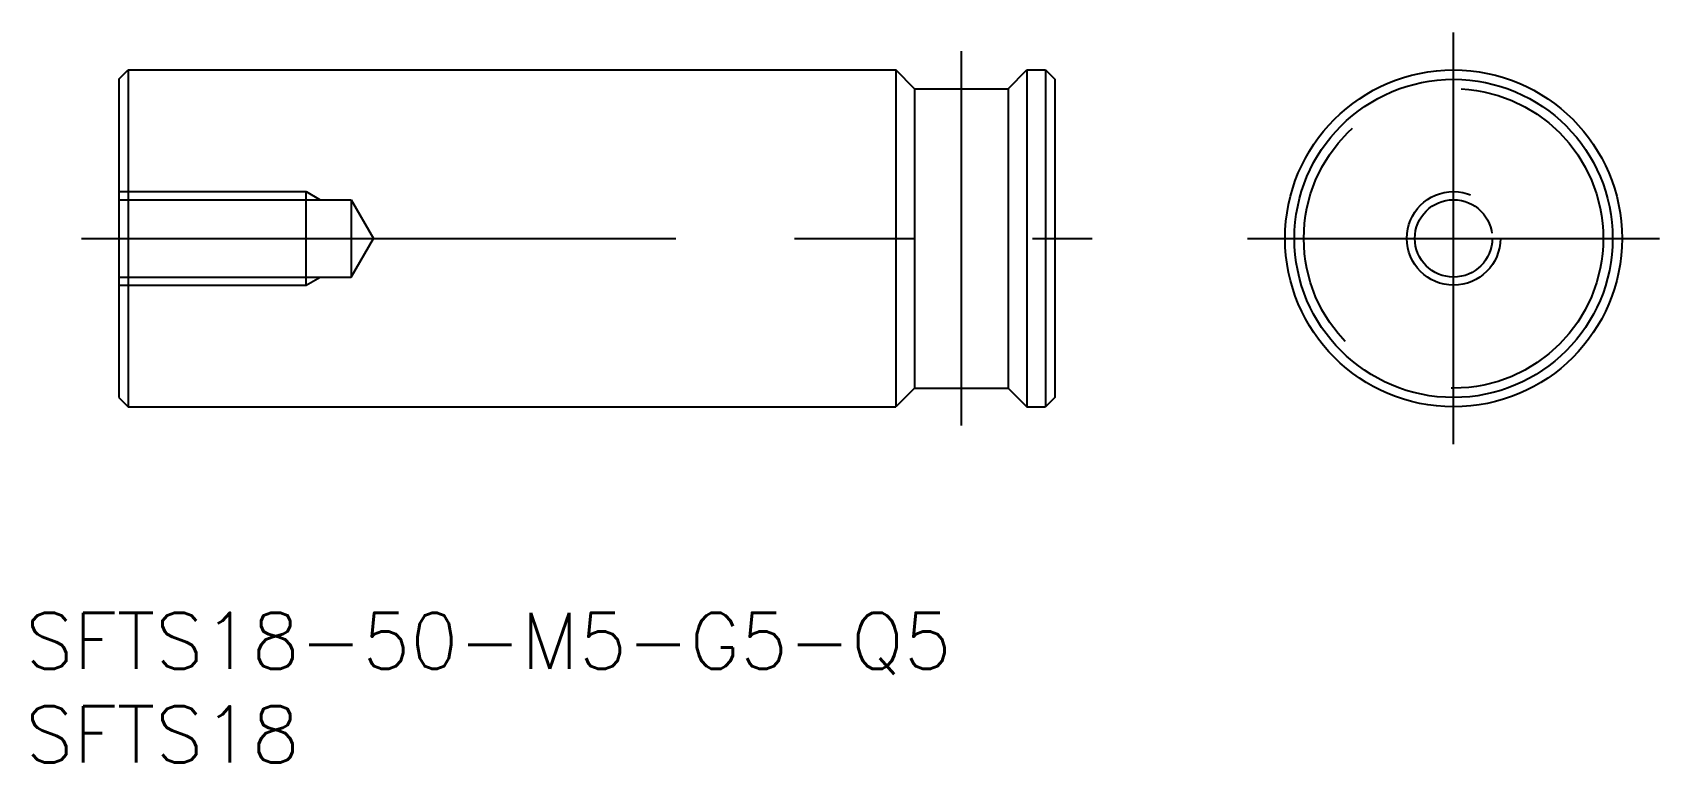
# Model space of a CAD drawing. Extents: x -75.9 to 11, y -28 to 11.
import ezdxf

# ---------------------------------------------------------------- set-up
doc = ezdxf.new("R2010")
doc.units = 0
doc.linetypes.add('CENTER', pattern=[50.8, 31.75, -6.35, 6.35, -6.35])
doc.linetypes.add('DASHED', pattern=[19.05, 12.7, -6.35])
doc.layers.get('0').update_dxf_attribs({"linetype": 'CONTINUOUS'})
doc.layers.add('CENTER', color=1, linetype='CONTINUOUS')
doc.styles.get("Standard").update_dxf_attribs({"font": 'txt.shx', "height": 3, "bigfont": 'bigfont.shx'})

# ---------------------------------------------------------------- blocks, each defined once
blk = doc.blocks.new('*U2')
at = {"color": 7, "linetype": 'CONTINUOUS'}
blk.add_text('SFTS18', height=3, dxfattribs=at).set_placement((-76.302, -28))
blk = doc.blocks.new('*U3')
at = {"color": 7, "linetype": 'CONTINUOUS'}
blk.add_text('SFTS18-50-M5-G5-Q5', height=3, dxfattribs=at).set_placement((-76.302, -23))

msp = doc.modelspace()

# ---------------------------------------------------------------- linework, layer by layer
at = {"color": 7, "linetype": 'CONTINUOUS'}
for p, q in [((-71.302, 8.5), (-70.802, 9)), ((-70.802, 9), (-70.802, -9)), ((-70.802, 9), (-29.802, 9)), ((-28.802, 8), (-29.802, 9)), ((-29.802, 9), (-29.802, -9)), ((-23.802, 8), (-22.802, 9)), ((-22.802, 9), (-21.802, 9)), ((-22.802, 9), (-22.802, -9)), ((-21.802, 9), (-21.802, -9)), ((-21.802, 9), (-21.302, 8.5)), ((-71.302, 8.5), (-71.302, -8.5)), ((-28.802, 8), (-28.802, -8)), ((-28.802, 8), (-23.802, 8)), ((-23.802, 8), (-23.802, -8)), ((-21.302, 8.5), (-21.302, -8.5)), ((-71.302, -8.5), (-70.802, -9)), ((-28.802, -8), (-29.802, -9)), ((-28.802, -8), (-23.802, -8)), ((-23.802, -8), (-22.802, -9)), ((-21.302, -8.5), (-21.802, -9)), ((-70.802, -9), (-29.802, -9)), ((-22.802, -9), (-21.802, -9))]:
    msp.add_line(p, q, dxfattribs=at)
at = {"color": 3, "linetype": 'DASHED'}
for p, q in [((-71.302, 2.5), (-61.302, 2.5)), ((-71.302, 2.067), (-58.902, 2.067)), ((-61.302, -2.5), (-61.302, 2.5)), ((-61.302, 2.5), (-60.552, 2.067)), ((-58.902, 2.067), (-58.902, -2.067)), ((-58.902, 2.067), (-57.708, 0)), ((-58.902, -2.067), (-57.708, 0)), ((-71.302, -2.067), (-58.902, -2.067)), ((-71.302, -2.5), (-61.302, -2.5)), ((-61.302, -2.5), (-60.552, -2.067))]:
    msp.add_line(p, q, dxfattribs=at)
at = {"color": 7, "linetype": 'CONTINUOUS'}
for radius in [9, 8.5]:
    msp.add_circle((0, 0), radius, dxfattribs=at)
at = {"color": 3, "linetype": 'DASHED'}
for radius in [8, 2.5, 2.067]:
    msp.add_circle((0, 0), radius, dxfattribs=at)
at = {"layer": 'CENTER', "color": 1, "linetype": 'CENTER'}
for p, q in [((0, -11), (0, 11)), ((-26.302, 10), (-26.302, -10)), ((-73.302, 0), (-19.302, 0)), ((-11, 0), (11, 0))]:
    msp.add_line(p, q, dxfattribs=at)

# ---------------------------------------------------------------- block references
at = {"color": 7, "linetype": 'CONTINUOUS'}
for name in ['*U3', '*U2']:
    msp.add_blockref(name, (0, 0), dxfattribs=at)

doc.saveas('drawing.dxf')
